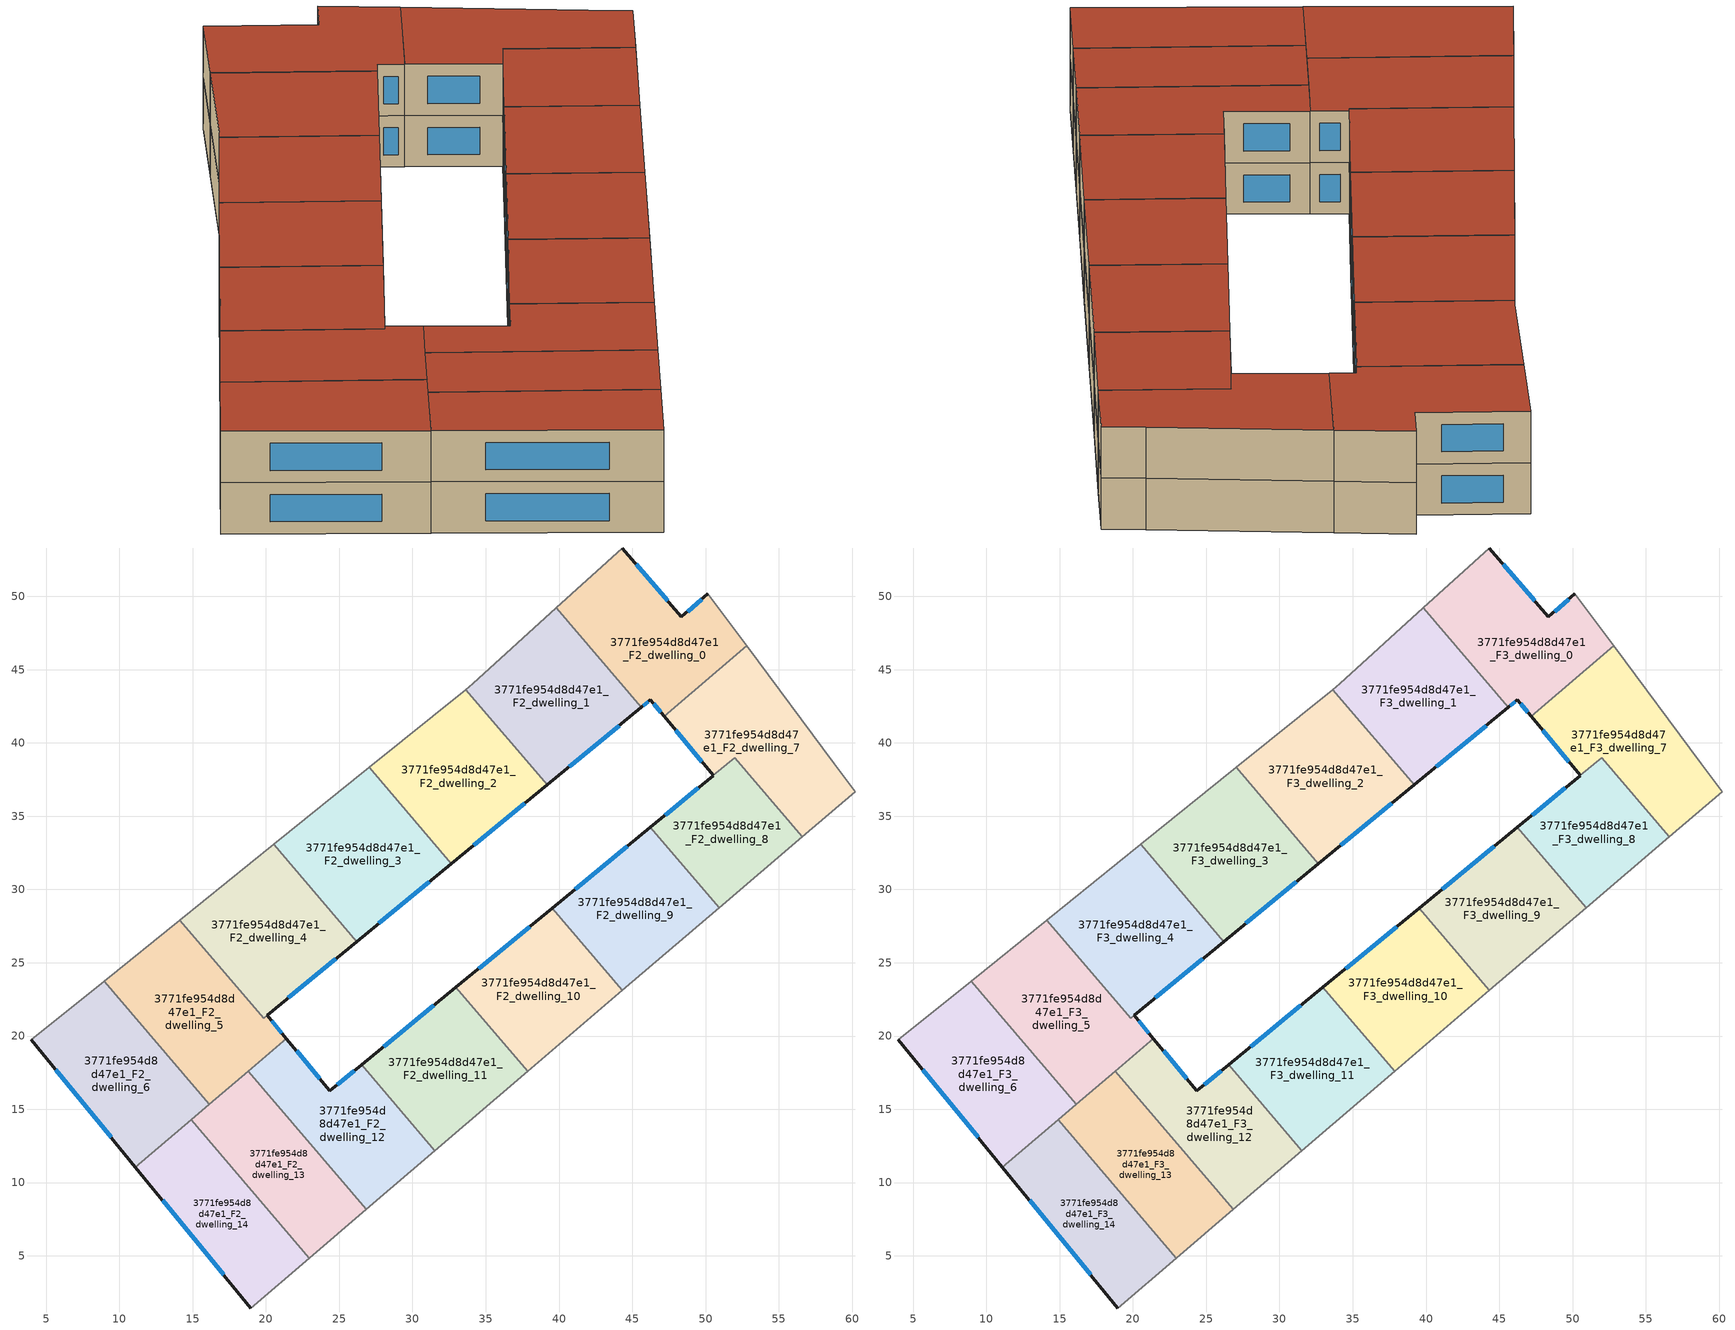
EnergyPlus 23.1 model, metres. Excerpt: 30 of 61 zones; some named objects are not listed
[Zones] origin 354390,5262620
3771fe954d8d47e1_F2_dwelling_0
 floor to 3771fe954d8d47e1_F1_dwelling_0 (EU_floor_Construction): 50.16,50.17 52.8,46.62 47.17,41.82 46.24,42.94 45.61,42.42 39.82,49.21 44.33,53.3 48.34,48.59 z6
 wall outside (EU_wall_Construction): 45.61,42.42 46.24,42.94 47.17,41.82 / 50.16,50.17 48.34,48.59 44.33,53.3 z6:9
 wall adiabatic (EU_wall_Construction): 52.8,46.62 50.16,50.17 / 44.33,53.3 39.82,49.21 z6:9
 wall to 3771fe954d8d47e1_F2_dwelling_7 (EU_wall_Construction): 47.17,41.82 52.8,46.62 z6:9
 wall to 3771fe954d8d47e1_F2_dwelling_1 (EU_wall_Construction): 39.82,49.21 45.61,42.42 z6:9
 window (EU_Window_Construction): 46.46,42.68 46.95,42.08 / 45.76,42.55 46.09,42.82 / 47.4,49.7 45.27,52.19 / 49.74,49.8 48.77,48.96 z6.7:8.3
3771fe954d8d47e1_F2_dwelling_1
 floor to 3771fe954d8d47e1_F1_dwelling_1 (EU_floor_Construction): 39.82,49.21 45.61,42.42 39.18,37.13 33.63,43.64 34.11,44.02 z6
 wall outside (EU_wall_Construction): 39.18,37.13 45.61,42.42 z6:9
 wall to 3771fe954d8d47e1_F2_dwelling_2 (EU_wall_Construction): 33.63,43.64 39.18,37.13 z6:9
 wall adiabatic (EU_wall_Construction): 39.82,49.21 34.11,44.02 33.63,43.64 z6:9
 window (EU_Window_Construction): 40.69,38.38 44.1,41.18 z6.7:8.3
3771fe954d8d47e1_F2_dwelling_10
 floor to 3771fe954d8d47e1_F1_dwelling_10 (EU_floor_Construction): 39.53,28.73 44.33,23.11 37.86,17.59 32.96,23.33 z6
 wall outside (EU_wall_Construction): 39.53,28.73 32.96,23.33 z6:9
 wall to 3771fe954d8d47e1_F2_dwelling_9 (EU_wall_Construction): 44.33,23.11 39.53,28.73 z6:9
 wall adiabatic (EU_wall_Construction): 37.86,17.59 44.33,23.11 z6:9
 wall to 3771fe954d8d47e1_F2_dwelling_11 (EU_wall_Construction): 32.96,23.33 37.86,17.59 z6:9
 window (EU_Window_Construction): 37.99,27.47 34.51,24.6 z6.7:8.3
3771fe954d8d47e1_F2_dwelling_11
 floor to 3771fe954d8d47e1_F1_dwelling_11 (EU_floor_Construction): 32.96,23.33 37.86,17.59 31.53,12.18 26.53,18.04 z6
 wall outside (EU_wall_Construction): 32.96,23.33 26.53,18.04 z6:9
 wall adiabatic (EU_wall_Construction): 31.53,12.18 37.86,17.59 z6:9
 wall to 3771fe954d8d47e1_F2_dwelling_12 (EU_wall_Construction): 26.53,18.04 31.53,12.18 z6:9
 window (EU_Window_Construction): 31.45,22.09 28.04,19.28 z6.7:8.3
3771fe954d8d47e1_F2_dwelling_12
 floor to 3771fe954d8d47e1_F1_dwelling_12 (EU_floor_Construction): 26.53,18.04 31.53,12.18 26.84,8.18 18.79,17.61 21.4,19.83 24.36,16.25 z6
 wall outside (EU_wall_Construction): 26.53,18.04 24.36,16.25 21.4,19.83 z6:9
 wall adiabatic (EU_wall_Construction): 26.84,8.18 31.53,12.18 z6:9
 wall to 3771fe954d8d47e1_F2_dwelling_13 (EU_wall_Construction): 18.79,17.61 26.84,8.18 z6:9
 wall to 3771fe954d8d47e1_F2_dwelling_5 (EU_wall_Construction): 21.4,19.83 21.19,19.65 18.79,17.61 z6:9
 window (EU_Window_Construction): 23.67,17.09 22.09,18.99 / 26.02,17.62 24.87,16.67 z6.7:8.3
3771fe954d8d47e1_F2_dwelling_13
 floor to 3771fe954d8d47e1_F1_dwelling_13 (EU_floor_Construction): 18.79,17.61 26.84,8.18 22.94,4.85 14.9,14.28 z6
 wall adiabatic (EU_wall_Construction): 22.94,4.85 26.84,8.18 z6:9
 wall to 3771fe954d8d47e1_F2_dwelling_14 (EU_wall_Construction): 14.9,14.28 22.94,4.85 z6:9
 wall to 3771fe954d8d47e1_F2_dwelling_6 (EU_wall_Construction): 16.15,15.35 14.9,14.28 z6:9
 wall to 3771fe954d8d47e1_F2_dwelling_5 (EU_wall_Construction): 18.79,17.61 16.15,15.35 z6:9
3771fe954d8d47e1_F2_dwelling_14
 floor to 3771fe954d8d47e1_F1_dwelling_14 (EU_floor_Construction): 14.9,14.28 22.94,4.85 18.95,1.44 11.1,11.04 z6
 wall outside (EU_wall_Construction): 11.1,11.04 18.95,1.44 z6:9
 wall adiabatic (EU_wall_Construction): 18.95,1.44 22.94,4.85 z6:9
 wall to 3771fe954d8d47e1_F2_dwelling_6 (EU_wall_Construction): 14.9,14.28 11.1,11.04 z6:9
 window (EU_Window_Construction): 12.94,8.79 17.11,3.7 z6.7:8.3
3771fe954d8d47e1_F2_dwelling_2
 floor to 3771fe954d8d47e1_F1_dwelling_2 (EU_floor_Construction): 33.63,43.64 39.18,37.13 32.66,31.77 27.05,38.33 z6
 wall outside (EU_wall_Construction): 32.66,31.77 39.18,37.13 z6:9
 wall to 3771fe954d8d47e1_F2_dwelling_3 (EU_wall_Construction): 27.05,38.33 32.66,31.77 z6:9
 wall adiabatic (EU_wall_Construction): 33.63,43.64 27.05,38.33 z6:9
 window (EU_Window_Construction): 34.19,33.03 37.65,35.87 z6.7:8.3
3771fe954d8d47e1_F2_dwelling_3
 floor to 3771fe954d8d47e1_F1_dwelling_3 (EU_floor_Construction): 27.05,38.33 32.66,31.77 26.19,26.45 20.54,33.07 z6
 wall outside (EU_wall_Construction): 26.19,26.45 32.66,31.77 z6:9
 wall to 3771fe954d8d47e1_F2_dwelling_4 (EU_wall_Construction): 20.54,33.07 26.19,26.45 z6:9
 wall adiabatic (EU_wall_Construction): 27.05,38.33 20.54,33.07 z6:9
 window (EU_Window_Construction): 27.71,27.7 31.14,30.52 z6.7:8.3
3771fe954d8d47e1_F2_dwelling_4
 floor to 3771fe954d8d47e1_F1_dwelling_4 (EU_floor_Construction): 20.54,33.07 26.19,26.45 19.84,21.23 14.14,27.91 z6
 wall outside (EU_wall_Construction): 20.09,21.42 26.19,26.45 z6:9
 wall adiabatic (EU_wall_Construction): 20.54,33.07 14.14,27.91 z6:9
 wall to 3771fe954d8d47e1_F2_dwelling_5 (EU_wall_Construction): 19.84,21.22 20.08,21.42 / 14.14,27.91 19.84,21.23 z6:9
 window (EU_Window_Construction): 21.52,22.6 24.76,25.27 z6.7:8.3
3771fe954d8d47e1_F2_dwelling_5
 floor to 3771fe954d8d47e1_F1_dwelling_5 (EU_floor_Construction): 20.08,21.42 21.4,19.83 21.19,19.65 16.15,15.35 8.98,23.75 14.14,27.91 19.84,21.22 z6
 wall outside (EU_wall_Construction): 21.4,19.83 20.08,21.42 z6:9
 wall to 3771fe954d8d47e1_F2_dwelling_6 (EU_wall_Construction): 8.98,23.75 16.15,15.35 z6:9
 wall adiabatic (EU_wall_Construction): 14.14,27.91 8.98,23.75 z6:9
 window (EU_Window_Construction): 21.09,20.2 20.39,21.05 z6.7:8.3
3771fe954d8d47e1_F2_dwelling_6
 floor to 3771fe954d8d47e1_F1_dwelling_6 (EU_floor_Construction): 8.98,23.75 16.15,15.35 11.1,11.04 4,19.73 z6
 wall outside (EU_wall_Construction): 4,19.73 11.1,11.04 z6:9
 wall adiabatic (EU_wall_Construction): 8.98,23.75 4,19.73 z6:9
 window (EU_Window_Construction): 5.66,17.69 9.43,13.08 z6.7:8.3
3771fe954d8d47e1_F2_dwelling_7
 floor to 3771fe954d8d47e1_F1_dwelling_7 (EU_floor_Construction): 52.8,46.62 58.77,38.57 60.2,36.67 56.61,33.6 52,39 50.52,37.78 47.17,41.82 z6
 wall outside (EU_wall_Construction): 47.17,41.82 50.52,37.78 z6:9
 wall adiabatic (EU_wall_Construction): 56.61,33.6 60.2,36.67 58.77,38.57 52.8,46.62 z6:9
 wall to 3771fe954d8d47e1_F2_dwelling_8 (EU_wall_Construction): 50.52,37.78 52,39 56.61,33.6 z6:9
 window (EU_Window_Construction): 47.96,40.87 49.73,38.73 z6.7:8.3
3771fe954d8d47e1_F2_dwelling_8
 floor to 3771fe954d8d47e1_F1_dwelling_8 (EU_floor_Construction): 52,39 56.61,33.6 50.93,28.75 46.23,34.25 z6
 wall outside (EU_wall_Construction): 50.51,37.77 46.23,34.25 z6:9
 wall adiabatic (EU_wall_Construction): 50.93,28.75 56.61,33.6 z6:9
 wall to 3771fe954d8d47e1_F2_dwelling_9 (EU_wall_Construction): 46.23,34.25 50.93,28.75 z6:9
 window (EU_Window_Construction): 49.51,36.94 47.24,35.08 z6.7:8.3
3771fe954d8d47e1_F2_dwelling_9
 floor to 3771fe954d8d47e1_F1_dwelling_9 (EU_floor_Construction): 46.23,34.25 50.93,28.75 44.33,23.11 39.53,28.73 z6
 wall outside (EU_wall_Construction): 46.23,34.25 39.53,28.73 z6:9
 wall adiabatic (EU_wall_Construction): 44.33,23.11 50.93,28.75 z6:9
 window (EU_Window_Construction): 44.66,32.95 41.1,30.03 z6.7:8.3
3771fe954d8d47e1_F3_dwelling_0
 floor to 3771fe954d8d47e1_F2_dwelling_0 (EU_floor_Construction): 50.16,50.17 52.8,46.62 47.17,41.82 46.24,42.94 45.61,42.42 39.82,49.21 44.33,53.3 48.34,48.59 z9
 wall outside (EU_wall_Construction): 45.61,42.42 46.24,42.94 47.17,41.82 / 50.16,50.17 48.34,48.59 44.33,53.3 z9:12
 wall adiabatic (EU_wall_Construction): 52.8,46.62 50.16,50.17 / 44.33,53.3 39.82,49.21 z9:12
 wall to 3771fe954d8d47e1_F3_dwelling_7 (EU_wall_Construction): 47.17,41.82 52.8,46.62 z9:12
 wall to 3771fe954d8d47e1_F3_dwelling_1 (EU_wall_Construction): 39.82,49.21 45.61,42.42 z9:12
 window (EU_Window_Construction): 46.46,42.68 46.95,42.08 / 45.76,42.55 46.09,42.82 / 47.4,49.7 45.27,52.19 / 49.74,49.8 48.77,48.96 z9.7:11.3
 roof outside (EU_roof_Construction): 52.8,46.62 50.16,50.17 48.34,48.59 44.33,53.3 39.82,49.21 45.61,42.42 46.24,42.94 47.17,41.82 z12
3771fe954d8d47e1_F3_dwelling_1
 floor to 3771fe954d8d47e1_F2_dwelling_1 (EU_floor_Construction): 39.82,49.21 45.61,42.42 39.18,37.13 33.63,43.64 34.11,44.02 z9
 wall outside (EU_wall_Construction): 39.18,37.13 45.61,42.42 z9:12
 wall to 3771fe954d8d47e1_F3_dwelling_2 (EU_wall_Construction): 33.63,43.64 39.18,37.13 z9:12
 wall adiabatic (EU_wall_Construction): 39.82,49.21 34.11,44.02 33.63,43.64 z9:12
 window (EU_Window_Construction): 40.69,38.38 44.1,41.18 z9.7:11.3
 roof outside (EU_roof_Construction): 45.61,42.42 39.82,49.21 34.11,44.02 33.63,43.64 39.18,37.13 z12
3771fe954d8d47e1_F3_dwelling_10
 floor to 3771fe954d8d47e1_F2_dwelling_10 (EU_floor_Construction): 39.53,28.73 44.33,23.11 37.86,17.59 32.96,23.33 z9
 wall outside (EU_wall_Construction): 39.53,28.73 32.96,23.33 z9:12
 wall to 3771fe954d8d47e1_F3_dwelling_9 (EU_wall_Construction): 44.33,23.11 39.53,28.73 z9:12
 wall adiabatic (EU_wall_Construction): 37.86,17.59 44.33,23.11 z9:12
 wall to 3771fe954d8d47e1_F3_dwelling_11 (EU_wall_Construction): 32.96,23.33 37.86,17.59 z9:12
 window (EU_Window_Construction): 37.99,27.47 34.51,24.6 z9.7:11.3
 roof outside (EU_roof_Construction): 44.33,23.11 39.53,28.73 32.96,23.33 37.86,17.59 z12
3771fe954d8d47e1_F3_dwelling_11
 floor to 3771fe954d8d47e1_F2_dwelling_11 (EU_floor_Construction): 32.96,23.33 37.86,17.59 31.53,12.18 26.53,18.04 z9
 wall outside (EU_wall_Construction): 32.96,23.33 26.53,18.04 z9:12
 wall adiabatic (EU_wall_Construction): 31.53,12.18 37.86,17.59 z9:12
 wall to 3771fe954d8d47e1_F3_dwelling_12 (EU_wall_Construction): 26.53,18.04 31.53,12.18 z9:12
 window (EU_Window_Construction): 31.45,22.09 28.04,19.28 z9.7:11.3
 roof outside (EU_roof_Construction): 37.86,17.59 32.96,23.33 26.53,18.04 31.53,12.18 z12
3771fe954d8d47e1_F3_dwelling_12
 floor to 3771fe954d8d47e1_F2_dwelling_12 (EU_floor_Construction): 26.53,18.04 31.53,12.18 26.84,8.18 18.79,17.61 21.4,19.83 24.36,16.25 z9
 wall outside (EU_wall_Construction): 26.53,18.04 24.36,16.25 21.4,19.83 z9:12
 wall adiabatic (EU_wall_Construction): 26.84,8.18 31.53,12.18 z9:12
 wall to 3771fe954d8d47e1_F3_dwelling_13 (EU_wall_Construction): 18.79,17.61 26.84,8.18 z9:12
 wall to 3771fe954d8d47e1_F3_dwelling_5 (EU_wall_Construction): 21.4,19.83 21.19,19.65 18.79,17.61 z9:12
 window (EU_Window_Construction): 23.67,17.09 22.09,18.99 / 26.02,17.62 24.87,16.67 z9.7:11.3
 roof outside (EU_roof_Construction): 31.53,12.18 26.53,18.04 24.36,16.25 21.4,19.83 18.79,17.61 26.84,8.18 z12
3771fe954d8d47e1_F3_dwelling_13
 floor to 3771fe954d8d47e1_F2_dwelling_13 (EU_floor_Construction): 18.79,17.61 26.84,8.18 22.94,4.85 14.9,14.28 z9
 wall adiabatic (EU_wall_Construction): 22.94,4.85 26.84,8.18 z9:12
 wall to 3771fe954d8d47e1_F3_dwelling_14 (EU_wall_Construction): 14.9,14.28 22.94,4.85 z9:12
 wall to 3771fe954d8d47e1_F3_dwelling_6 (EU_wall_Construction): 16.15,15.35 14.9,14.28 z9:12
 wall to 3771fe954d8d47e1_F3_dwelling_5 (EU_wall_Construction): 18.79,17.61 16.15,15.35 z9:12
 roof outside (EU_roof_Construction): 26.84,8.18 18.79,17.61 14.9,14.28 22.94,4.85 z12
3771fe954d8d47e1_F3_dwelling_14
 floor to 3771fe954d8d47e1_F2_dwelling_14 (EU_floor_Construction): 14.9,14.28 22.94,4.85 18.95,1.44 11.1,11.04 z9
 wall outside (EU_wall_Construction): 11.1,11.04 18.95,1.44 z9:12
 wall adiabatic (EU_wall_Construction): 18.95,1.44 22.94,4.85 z9:12
 wall to 3771fe954d8d47e1_F3_dwelling_6 (EU_wall_Construction): 14.9,14.28 11.1,11.04 z9:12
 window (EU_Window_Construction): 12.94,8.79 17.11,3.7 z9.7:11.3
 roof outside (EU_roof_Construction): 22.94,4.85 14.9,14.28 11.1,11.04 18.95,1.44 z12
3771fe954d8d47e1_F3_dwelling_2
 floor to 3771fe954d8d47e1_F2_dwelling_2 (EU_floor_Construction): 33.63,43.64 39.18,37.13 32.66,31.77 27.05,38.33 z9
 wall outside (EU_wall_Construction): 32.66,31.77 39.18,37.13 z9:12
 wall to 3771fe954d8d47e1_F3_dwelling_3 (EU_wall_Construction): 27.05,38.33 32.66,31.77 z9:12
 wall adiabatic (EU_wall_Construction): 33.63,43.64 27.05,38.33 z9:12
 window (EU_Window_Construction): 34.19,33.03 37.65,35.87 z9.7:11.3
 roof outside (EU_roof_Construction): 39.18,37.13 33.63,43.64 27.05,38.33 32.66,31.77 z12
3771fe954d8d47e1_F3_dwelling_3
 floor to 3771fe954d8d47e1_F2_dwelling_3 (EU_floor_Construction): 27.05,38.33 32.66,31.77 26.19,26.45 20.54,33.07 z9
 wall outside (EU_wall_Construction): 26.19,26.45 32.66,31.77 z9:12
 wall to 3771fe954d8d47e1_F3_dwelling_4 (EU_wall_Construction): 20.54,33.07 26.19,26.45 z9:12
 wall adiabatic (EU_wall_Construction): 27.05,38.33 20.54,33.07 z9:12
 window (EU_Window_Construction): 27.71,27.7 31.14,30.52 z9.7:11.3
 roof outside (EU_roof_Construction): 32.66,31.77 27.05,38.33 20.54,33.07 26.19,26.45 z12
3771fe954d8d47e1_F3_dwelling_4
 floor to 3771fe954d8d47e1_F2_dwelling_4 (EU_floor_Construction): 20.54,33.07 26.19,26.45 19.84,21.23 14.14,27.91 z9
 wall outside (EU_wall_Construction): 20.09,21.42 26.19,26.45 z9:12
 wall adiabatic (EU_wall_Construction): 20.54,33.07 14.14,27.91 z9:12
 wall to 3771fe954d8d47e1_F3_dwelling_5 (EU_wall_Construction): 19.84,21.22 20.08,21.42 / 14.14,27.91 19.84,21.23 z9:12
 window (EU_Window_Construction): 21.52,22.6 24.76,25.27 z9.7:11.3
 roof outside (EU_roof_Construction): 26.19,26.45 20.54,33.07 14.14,27.91 19.84,21.23 z12
3771fe954d8d47e1_F3_dwelling_5
 floor to 3771fe954d8d47e1_F2_dwelling_5 (EU_floor_Construction): 20.08,21.42 21.4,19.83 21.19,19.65 16.15,15.35 8.98,23.75 14.14,27.91 19.84,21.22 z9
 wall outside (EU_wall_Construction): 21.4,19.83 20.08,21.42 z9:12
 wall to 3771fe954d8d47e1_F3_dwelling_6 (EU_wall_Construction): 8.98,23.75 16.15,15.35 z9:12
 wall adiabatic (EU_wall_Construction): 14.14,27.91 8.98,23.75 z9:12
 window (EU_Window_Construction): 21.09,20.2 20.39,21.05 z9.7:11.3
 roof outside (EU_roof_Construction): 21.19,19.65 21.4,19.83 20.08,21.42 19.84,21.22 14.14,27.91 8.98,23.75 16.15,15.35 z12
3771fe954d8d47e1_F3_dwelling_6
 floor to 3771fe954d8d47e1_F2_dwelling_6 (EU_floor_Construction): 8.98,23.75 16.15,15.35 11.1,11.04 4,19.73 z9
 wall outside (EU_wall_Construction): 4,19.73 11.1,11.04 z9:12
 wall adiabatic (EU_wall_Construction): 8.98,23.75 4,19.73 z9:12
 window (EU_Window_Construction): 5.66,17.69 9.43,13.08 z9.7:11.3
 roof outside (EU_roof_Construction): 16.15,15.35 8.98,23.75 4,19.73 11.1,11.04 z12
3771fe954d8d47e1_F3_dwelling_7
 floor to 3771fe954d8d47e1_F2_dwelling_7 (EU_floor_Construction): 52.8,46.62 58.77,38.57 60.2,36.67 56.61,33.6 52,39 50.52,37.78 47.17,41.82 z9
 wall outside (EU_wall_Construction): 47.17,41.82 50.52,37.78 z9:12
 wall adiabatic (EU_wall_Construction): 56.61,33.6 60.2,36.67 58.77,38.57 52.8,46.62 z9:12
 wall to 3771fe954d8d47e1_F3_dwelling_8 (EU_wall_Construction): 50.52,37.78 52,39 56.61,33.6 z9:12
 window (EU_Window_Construction): 47.96,40.87 49.73,38.73 z9.7:11.3
 roof outside (EU_roof_Construction): 60.2,36.67 58.77,38.57 52.8,46.62 47.17,41.82 50.52,37.78 52,39 56.61,33.6 z12
3771fe954d8d47e1_F3_dwelling_8
 floor to 3771fe954d8d47e1_F2_dwelling_8 (EU_floor_Construction): 52,39 56.61,33.6 50.93,28.75 46.23,34.25 z9
 wall outside (EU_wall_Construction): 50.51,37.77 46.23,34.25 z9:12
 wall adiabatic (EU_wall_Construction): 50.93,28.75 56.61,33.6 z9:12
 wall to 3771fe954d8d47e1_F3_dwelling_9 (EU_wall_Construction): 46.23,34.25 50.93,28.75 z9:12
 window (EU_Window_Construction): 49.51,36.94 47.24,35.08 z9.7:11.3
 roof outside (EU_roof_Construction): 56.61,33.6 52,39 46.23,34.25 50.93,28.75 z12
3771fe954d8d47e1_F3_dwelling_9
 floor to 3771fe954d8d47e1_F2_dwelling_9 (EU_floor_Construction): 46.23,34.25 50.93,28.75 44.33,23.11 39.53,28.73 z9
 wall outside (EU_wall_Construction): 46.23,34.25 39.53,28.73 z9:12
 wall adiabatic (EU_wall_Construction): 44.33,23.11 50.93,28.75 z9:12
 window (EU_Window_Construction): 44.66,32.95 41.1,30.03 z9.7:11.3
 roof outside (EU_roof_Construction): 50.93,28.75 46.23,34.25 39.53,28.73 44.33,23.11 z12
[Building]
EU S2 Campaign: North Axis=0; Terrain=City; Solar Distribution=FullExterior
[Site:Location]
Budapest.Ferenc.Liszt.Intl.AP: Latitude=47.437; Longitude=19.256; Time Zone=1; Elevation=185
[SizingPeriod:WeatherFileDays]
AnnualSizingPeriod: Begin Month=1; Begin Day of Month=1; End Month=12; End Day of Month=31; Day of Week for Start Day=Monday; Use Weather File Daylight Saving Period=No; Use Weather File Rain and Snow Indicators=No
[MATERIAL]
EU_InternalMass_Material: Roughness=MediumRough; Thickness=0.1; Conductivity=1; Density=1800; Specific Heat=900; Thermal Absorptance=0.9; Solar Absorptance=0.7; Visible Absorptance=0.7
[MATERIAL:NOMASS] Roughness=MediumRough; Thermal Absorptance=0.9; Solar Absorptance=0.7; Visible Absorptance=0.7
Name | Thermal Resistance
EU_wall_NoMass | 0.832559
EU_roof_NoMass | 1.39638
EU_floor_NoMass | 0.872794
[WINDOWMATERIAL:SIMPLEGLAZINGSYSTEM]
EU_Window_SimpleGlazing: UFactor=2.79869; Solar Heat Gain Coefficient=0.75; Visible Transmittance=0.75
[CONSTRUCTION]
EU_wall_Construction: EU_wall_NoMass
EU_roof_Construction: EU_roof_NoMass
EU_floor_Construction: EU_floor_NoMass
EU_Window_Construction: EU_Window_SimpleGlazing
EU_InternalMass_Construction: EU_InternalMass_Material
[ZONE] Type=1; Multiplier=1; Ceiling Height=autocalculate; Floor Area=autocalculate; Part of Total Floor Area=Yes
Name | Volume
3771fe954d8d47e1_F2_dwelling_0; 3771fe954d8d47e1_F3_dwelling_0 | 217.647
3771fe954d8d47e1_F2_dwelling_1; 3771fe954d8d47e1_F3_dwelling_1 | 217.671
3771fe954d8d47e1_F2_dwelling_10; 3771fe954d8d47e1_F3_dwelling_10 | 190.451
3771fe954d8d47e1_F2_dwelling_11; 3771fe954d8d47e1_F3_dwelling_11 | 190.443
3771fe954d8d47e1_F2_dwelling_12; 3771fe954d8d47e1_F3_dwelling_12 | 190.453
3771fe954d8d47e1_F2_dwelling_13; 3771fe954d8d47e1_F3_dwelling_13 | 190.463
3771fe954d8d47e1_F2_dwelling_14; 3771fe954d8d47e1_F3_dwelling_14 | 190.437
3771fe954d8d47e1_F2_dwelling_2; 3771fe954d8d47e1_F3_dwelling_2 | 217.638
3771fe954d8d47e1_F2_dwelling_3; 3771fe954d8d47e1_F3_dwelling_3 | 217.652
3771fe954d8d47e1_F2_dwelling_4; 3771fe954d8d47e1_F3_dwelling_4 | 215.738
3771fe954d8d47e1_F2_dwelling_5; 3771fe954d8d47e1_F3_dwelling_5 | 219.506
3771fe954d8d47e1_F2_dwelling_6; 3771fe954d8d47e1_F3_dwelling_6 | 217.66
3771fe954d8d47e1_F2_dwelling_7; 3771fe954d8d47e1_F3_dwelling_7 | 220.265
3771fe954d8d47e1_F2_dwelling_8; 3771fe954d8d47e1_F3_dwelling_8 | 160.553
3771fe954d8d47e1_F2_dwelling_9; 3771fe954d8d47e1_F3_dwelling_9 | 190.454
[INTERNALMASS] Construction=EU_InternalMass_Construction
Name | Zone or ZoneList | Surface Area
3771fe954d8d47e1_F2_dwelling_0_EU_InternalMass | 3771fe954d8d47e1_F2_dwelling_0 | 72.5489
3771fe954d8d47e1_F2_dwelling_1_EU_InternalMass | 3771fe954d8d47e1_F2_dwelling_1 | 72.557
3771fe954d8d47e1_F2_dwelling_2_EU_InternalMass | 3771fe954d8d47e1_F2_dwelling_2 | 72.5461
3771fe954d8d47e1_F2_dwelling_3_EU_InternalMass | 3771fe954d8d47e1_F2_dwelling_3 | 72.5508
3771fe954d8d47e1_F2_dwelling_4_EU_InternalMass | 3771fe954d8d47e1_F2_dwelling_4 | 71.9358
3771fe954d8d47e1_F2_dwelling_5_EU_InternalMass | 3771fe954d8d47e1_F2_dwelling_5 | 73.1687
3771fe954d8d47e1_F2_dwelling_6_EU_InternalMass | 3771fe954d8d47e1_F2_dwelling_6 | 72.5531
3771fe954d8d47e1_F2_dwelling_7_EU_InternalMass | 3771fe954d8d47e1_F2_dwelling_7 | 73.4228
3771fe954d8d47e1_F2_dwelling_8_EU_InternalMass | 3771fe954d8d47e1_F2_dwelling_8 | 53.5354
3771fe954d8d47e1_F2_dwelling_9_EU_InternalMass | 3771fe954d8d47e1_F2_dwelling_9 | 63.4847
3771fe954d8d47e1_F2_dwelling_10_EU_InternalMass | 3771fe954d8d47e1_F2_dwelling_10 | 63.4833
3771fe954d8d47e1_F2_dwelling_11_EU_InternalMass | 3771fe954d8d47e1_F2_dwelling_11 | 63.481
3771fe954d8d47e1_F2_dwelling_12_EU_InternalMass | 3771fe954d8d47e1_F2_dwelling_12 | 63.4844
3771fe954d8d47e1_F2_dwelling_13_EU_InternalMass | 3771fe954d8d47e1_F2_dwelling_13 | 63.4879
3771fe954d8d47e1_F2_dwelling_14_EU_InternalMass | 3771fe954d8d47e1_F2_dwelling_14 | 63.479
3771fe954d8d47e1_F3_dwelling_0_EU_InternalMass | 3771fe954d8d47e1_F3_dwelling_0 | 72.5489
3771fe954d8d47e1_F3_dwelling_1_EU_InternalMass | 3771fe954d8d47e1_F3_dwelling_1 | 72.557
3771fe954d8d47e1_F3_dwelling_2_EU_InternalMass | 3771fe954d8d47e1_F3_dwelling_2 | 72.5461
3771fe954d8d47e1_F3_dwelling_3_EU_InternalMass | 3771fe954d8d47e1_F3_dwelling_3 | 72.5508
3771fe954d8d47e1_F3_dwelling_4_EU_InternalMass | 3771fe954d8d47e1_F3_dwelling_4 | 71.9358
3771fe954d8d47e1_F3_dwelling_5_EU_InternalMass | 3771fe954d8d47e1_F3_dwelling_5 | 73.1687
3771fe954d8d47e1_F3_dwelling_6_EU_InternalMass | 3771fe954d8d47e1_F3_dwelling_6 | 72.5531
3771fe954d8d47e1_F3_dwelling_7_EU_InternalMass | 3771fe954d8d47e1_F3_dwelling_7 | 73.4228
3771fe954d8d47e1_F3_dwelling_8_EU_InternalMass | 3771fe954d8d47e1_F3_dwelling_8 | 53.5354
3771fe954d8d47e1_F3_dwelling_9_EU_InternalMass | 3771fe954d8d47e1_F3_dwelling_9 | 63.4847
3771fe954d8d47e1_F3_dwelling_10_EU_InternalMass | 3771fe954d8d47e1_F3_dwelling_10 | 63.4833
3771fe954d8d47e1_F3_dwelling_11_EU_InternalMass | 3771fe954d8d47e1_F3_dwelling_11 | 63.481
3771fe954d8d47e1_F3_dwelling_12_EU_InternalMass | 3771fe954d8d47e1_F3_dwelling_12 | 63.4844
3771fe954d8d47e1_F3_dwelling_13_EU_InternalMass | 3771fe954d8d47e1_F3_dwelling_13 | 63.4879
3771fe954d8d47e1_F3_dwelling_14_EU_InternalMass | 3771fe954d8d47e1_F3_dwelling_14 | 63.479
[OTHEREQUIPMENT] Fuel Type=Electricity; Design Level Calculation Method=Watts/Area; Power per Zone Floor Area=1; Fraction Latent=0; Fraction Radiant=0; Fraction Lost=0; Carbon Dioxide Generation Rate=0; EndUse Subcategory=EU_Step8_InternalGains
Name | Zone or ZoneList or Space or SpaceList | Schedule
EU_Step8_InternalGain_3771fe954d8d47e1_F2_dwelling_0_f000 | 3771fe954d8d47e1_F2_dwelling_0 | EU_Step8_GainSchedule_3771fe954d8d47e1_F2_dwelling_0_f000
EU_Step8_InternalGain_3771fe954d8d47e1_F2_dwelling_1_f000 | 3771fe954d8d47e1_F2_dwelling_1 | EU_Step8_GainSchedule_3771fe954d8d47e1_F2_dwelling_1_f000
EU_Step8_InternalGain_3771fe954d8d47e1_F2_dwelling_2_f000 | 3771fe954d8d47e1_F2_dwelling_2 | EU_Step8_GainSchedule_3771fe954d8d47e1_F2_dwelling_2_f000
EU_Step8_InternalGain_3771fe954d8d47e1_F2_dwelling_3_f000 | 3771fe954d8d47e1_F2_dwelling_3 | EU_Step8_GainSchedule_3771fe954d8d47e1_F2_dwelling_3_f000
EU_Step8_InternalGain_3771fe954d8d47e1_F2_dwelling_4_f000 | 3771fe954d8d47e1_F2_dwelling_4 | EU_Step8_GainSchedule_3771fe954d8d47e1_F2_dwelling_4_f000
EU_Step8_InternalGain_3771fe954d8d47e1_F2_dwelling_5_f000 | 3771fe954d8d47e1_F2_dwelling_5 | EU_Step8_GainSchedule_3771fe954d8d47e1_F2_dwelling_5_f000
EU_Step8_InternalGain_3771fe954d8d47e1_F2_dwelling_6_f000 | 3771fe954d8d47e1_F2_dwelling_6 | EU_Step8_GainSchedule_3771fe954d8d47e1_F2_dwelling_6_f000
EU_Step8_InternalGain_3771fe954d8d47e1_F2_dwelling_7_f000 | 3771fe954d8d47e1_F2_dwelling_7 | EU_Step8_GainSchedule_3771fe954d8d47e1_F2_dwelling_7_f000
EU_Step8_InternalGain_3771fe954d8d47e1_F2_dwelling_8_f000 | 3771fe954d8d47e1_F2_dwelling_8 | EU_Step8_GainSchedule_3771fe954d8d47e1_F2_dwelling_8_f000
EU_Step8_InternalGain_3771fe954d8d47e1_F2_dwelling_9_f000 | 3771fe954d8d47e1_F2_dwelling_9 | EU_Step8_GainSchedule_3771fe954d8d47e1_F2_dwelling_9_f000
EU_Step8_InternalGain_3771fe954d8d47e1_F2_dwelling_10_f000 | 3771fe954d8d47e1_F2_dwelling_10 | EU_Step8_GainSchedule_3771fe954d8d47e1_F2_dwelling_10_f000
EU_Step8_InternalGain_3771fe954d8d47e1_F2_dwelling_11_f000 | 3771fe954d8d47e1_F2_dwelling_11 | EU_Step8_GainSchedule_3771fe954d8d47e1_F2_dwelling_11_f000
EU_Step8_InternalGain_3771fe954d8d47e1_F2_dwelling_12_f000 | 3771fe954d8d47e1_F2_dwelling_12 | EU_Step8_GainSchedule_3771fe954d8d47e1_F2_dwelling_12_f000
EU_Step8_InternalGain_3771fe954d8d47e1_F2_dwelling_13_f000 | 3771fe954d8d47e1_F2_dwelling_13 | EU_Step8_GainSchedule_3771fe954d8d47e1_F2_dwelling_13_f000
EU_Step8_InternalGain_3771fe954d8d47e1_F2_dwelling_14_f000 | 3771fe954d8d47e1_F2_dwelling_14 | EU_Step8_GainSchedule_3771fe954d8d47e1_F2_dwelling_14_f000
EU_Step8_InternalGain_3771fe954d8d47e1_F3_dwelling_0_f000 | 3771fe954d8d47e1_F3_dwelling_0 | EU_Step8_GainSchedule_3771fe954d8d47e1_F3_dwelling_0_f000
EU_Step8_InternalGain_3771fe954d8d47e1_F3_dwelling_1_f000 | 3771fe954d8d47e1_F3_dwelling_1 | EU_Step8_GainSchedule_3771fe954d8d47e1_F3_dwelling_1_f000
EU_Step8_InternalGain_3771fe954d8d47e1_F3_dwelling_2_f000 | 3771fe954d8d47e1_F3_dwelling_2 | EU_Step8_GainSchedule_3771fe954d8d47e1_F3_dwelling_2_f000
EU_Step8_InternalGain_3771fe954d8d47e1_F3_dwelling_3_f000 | 3771fe954d8d47e1_F3_dwelling_3 | EU_Step8_GainSchedule_3771fe954d8d47e1_F3_dwelling_3_f000
EU_Step8_InternalGain_3771fe954d8d47e1_F3_dwelling_4_f000 | 3771fe954d8d47e1_F3_dwelling_4 | EU_Step8_GainSchedule_3771fe954d8d47e1_F3_dwelling_4_f000
EU_Step8_InternalGain_3771fe954d8d47e1_F3_dwelling_5_f000 | 3771fe954d8d47e1_F3_dwelling_5 | EU_Step8_GainSchedule_3771fe954d8d47e1_F3_dwelling_5_f000
EU_Step8_InternalGain_3771fe954d8d47e1_F3_dwelling_6_f000 | 3771fe954d8d47e1_F3_dwelling_6 | EU_Step8_GainSchedule_3771fe954d8d47e1_F3_dwelling_6_f000
EU_Step8_InternalGain_3771fe954d8d47e1_F3_dwelling_7_f000 | 3771fe954d8d47e1_F3_dwelling_7 | EU_Step8_GainSchedule_3771fe954d8d47e1_F3_dwelling_7_f000
EU_Step8_InternalGain_3771fe954d8d47e1_F3_dwelling_8_f000 | 3771fe954d8d47e1_F3_dwelling_8 | EU_Step8_GainSchedule_3771fe954d8d47e1_F3_dwelling_8_f000
EU_Step8_InternalGain_3771fe954d8d47e1_F3_dwelling_9_f000 | 3771fe954d8d47e1_F3_dwelling_9 | EU_Step8_GainSchedule_3771fe954d8d47e1_F3_dwelling_9_f000
EU_Step8_InternalGain_3771fe954d8d47e1_F3_dwelling_10_f000 | 3771fe954d8d47e1_F3_dwelling_10 | EU_Step8_GainSchedule_3771fe954d8d47e1_F3_dwelling_10_f000
EU_Step8_InternalGain_3771fe954d8d47e1_F3_dwelling_11_f000 | 3771fe954d8d47e1_F3_dwelling_11 | EU_Step8_GainSchedule_3771fe954d8d47e1_F3_dwelling_11_f000
EU_Step8_InternalGain_3771fe954d8d47e1_F3_dwelling_12_f000 | 3771fe954d8d47e1_F3_dwelling_12 | EU_Step8_GainSchedule_3771fe954d8d47e1_F3_dwelling_12_f000
EU_Step8_InternalGain_3771fe954d8d47e1_F3_dwelling_13_f000 | 3771fe954d8d47e1_F3_dwelling_13 | EU_Step8_GainSchedule_3771fe954d8d47e1_F3_dwelling_13_f000
EU_Step8_InternalGain_3771fe954d8d47e1_F3_dwelling_14_f000 | 3771fe954d8d47e1_F3_dwelling_14 | EU_Step8_GainSchedule_3771fe954d8d47e1_F3_dwelling_14_f000
[ZONEVENTILATION:DESIGNFLOWRATE] Schedule=EU_AlwaysOn; Design Flow Rate Calculation Method=AirChanges/Hour; Air Changes per Hour=0.475469; Ventilation Type=Natural; Fan Pressure Rise=0; Fan Total Efficiency=1; Constant Term Coefficient=1; Temperature Term Coefficient=0; Velocity Term Coefficient=0; Velocity Squared Term Coefficient=0; Minimum Indoor Temperature=-100; Maximum Indoor Temperature=100; Delta Temperature=-100; Minimum Outdoor Temperature=-100; Maximum Outdoor Temperature=100; Maximum Wind Speed=40
Name | Zone or ZoneList or Space or SpaceList
EU_ConstantAir_3771fe954d8d47e1_F2_dwelling_0 | 3771fe954d8d47e1_F2_dwelling_0
EU_ConstantAir_3771fe954d8d47e1_F2_dwelling_1 | 3771fe954d8d47e1_F2_dwelling_1
EU_ConstantAir_3771fe954d8d47e1_F2_dwelling_2 | 3771fe954d8d47e1_F2_dwelling_2
EU_ConstantAir_3771fe954d8d47e1_F2_dwelling_3 | 3771fe954d8d47e1_F2_dwelling_3
EU_ConstantAir_3771fe954d8d47e1_F2_dwelling_4 | 3771fe954d8d47e1_F2_dwelling_4
EU_ConstantAir_3771fe954d8d47e1_F2_dwelling_5 | 3771fe954d8d47e1_F2_dwelling_5
EU_ConstantAir_3771fe954d8d47e1_F2_dwelling_6 | 3771fe954d8d47e1_F2_dwelling_6
EU_ConstantAir_3771fe954d8d47e1_F2_dwelling_7 | 3771fe954d8d47e1_F2_dwelling_7
EU_ConstantAir_3771fe954d8d47e1_F2_dwelling_8 | 3771fe954d8d47e1_F2_dwelling_8
EU_ConstantAir_3771fe954d8d47e1_F2_dwelling_9 | 3771fe954d8d47e1_F2_dwelling_9
EU_ConstantAir_3771fe954d8d47e1_F2_dwelling_10 | 3771fe954d8d47e1_F2_dwelling_10
EU_ConstantAir_3771fe954d8d47e1_F2_dwelling_11 | 3771fe954d8d47e1_F2_dwelling_11
EU_ConstantAir_3771fe954d8d47e1_F2_dwelling_12 | 3771fe954d8d47e1_F2_dwelling_12
EU_ConstantAir_3771fe954d8d47e1_F2_dwelling_13 | 3771fe954d8d47e1_F2_dwelling_13
EU_ConstantAir_3771fe954d8d47e1_F2_dwelling_14 | 3771fe954d8d47e1_F2_dwelling_14
EU_ConstantAir_3771fe954d8d47e1_F3_dwelling_0 | 3771fe954d8d47e1_F3_dwelling_0
EU_ConstantAir_3771fe954d8d47e1_F3_dwelling_1 | 3771fe954d8d47e1_F3_dwelling_1
EU_ConstantAir_3771fe954d8d47e1_F3_dwelling_2 | 3771fe954d8d47e1_F3_dwelling_2
EU_ConstantAir_3771fe954d8d47e1_F3_dwelling_3 | 3771fe954d8d47e1_F3_dwelling_3
EU_ConstantAir_3771fe954d8d47e1_F3_dwelling_4 | 3771fe954d8d47e1_F3_dwelling_4
EU_ConstantAir_3771fe954d8d47e1_F3_dwelling_5 | 3771fe954d8d47e1_F3_dwelling_5
EU_ConstantAir_3771fe954d8d47e1_F3_dwelling_6 | 3771fe954d8d47e1_F3_dwelling_6
EU_ConstantAir_3771fe954d8d47e1_F3_dwelling_7 | 3771fe954d8d47e1_F3_dwelling_7
EU_ConstantAir_3771fe954d8d47e1_F3_dwelling_8 | 3771fe954d8d47e1_F3_dwelling_8
EU_ConstantAir_3771fe954d8d47e1_F3_dwelling_9 | 3771fe954d8d47e1_F3_dwelling_9
EU_ConstantAir_3771fe954d8d47e1_F3_dwelling_10 | 3771fe954d8d47e1_F3_dwelling_10
EU_ConstantAir_3771fe954d8d47e1_F3_dwelling_11 | 3771fe954d8d47e1_F3_dwelling_11
EU_ConstantAir_3771fe954d8d47e1_F3_dwelling_12 | 3771fe954d8d47e1_F3_dwelling_12
EU_ConstantAir_3771fe954d8d47e1_F3_dwelling_13 | 3771fe954d8d47e1_F3_dwelling_13
EU_ConstantAir_3771fe954d8d47e1_F3_dwelling_14 | 3771fe954d8d47e1_F3_dwelling_14
[HVACTEMPLATE:THERMOSTAT] Constant Heating Setpoint=20; Constant Cooling Setpoint=50
EU_HeatOnly_3771fe954d8d47e1_F2_dwelling_8; EU_HeatOnly_3771fe954d8d47e1_F2_dwelling_9; EU_HeatOnly_3771fe954d8d47e1_F2_dwelling_10; EU_HeatOnly_3771fe954d8d47e1_F2_dwelling_11; EU_HeatOnly_3771fe954d8d47e1_F2_dwelling_12; EU_HeatOnly_3771fe954d8d47e1_F2_dwelling_13; EU_HeatOnly_3771fe954d8d47e1_F2_dwelling_14; EU_HeatOnly_3771fe954d8d47e1_F3_dwelling_0; EU_HeatOnly_3771fe954d8d47e1_F3_dwelling_1; EU_HeatOnly_3771fe954d8d47e1_F3_dwelling_2; EU_HeatOnly_3771fe954d8d47e1_F3_dwelling_3; EU_HeatOnly_3771fe954d8d47e1_F3_dwelling_4; EU_HeatOnly_3771fe954d8d47e1_F3_dwelling_5; EU_HeatOnly_3771fe954d8d47e1_F3_dwelling_6; EU_HeatOnly_3771fe954d8d47e1_F3_dwelling_7; EU_HeatOnly_3771fe954d8d47e1_F3_dwelling_8; EU_HeatOnly_3771fe954d8d47e1_F3_dwelling_9; EU_HeatOnly_3771fe954d8d47e1_F3_dwelling_10; EU_HeatOnly_3771fe954d8d47e1_F3_dwelling_11; EU_HeatOnly_3771fe954d8d47e1_F3_dwelling_12; EU_HeatOnly_3771fe954d8d47e1_F3_dwelling_13; EU_HeatOnly_3771fe954d8d47e1_F3_dwelling_14
[HVACTEMPLATE:ZONE:IDEALLOADSAIRSYSTEM] System Availability Schedule=EU_AlwaysOn; Maximum Heating Supply Air Temperature=50; Minimum Cooling Supply Air Temperature=13; Maximum Heating Supply Air Humidity Ratio=0.0156; Minimum Cooling Supply Air Humidity Ratio=0.0077; Heating Limit=NoLimit; Cooling Limit=NoLimit; Heating Availability Schedule=EU_AlwaysOn; Cooling Availability Schedule=EU_CoolingOff; Dehumidification Control Type=ConstantSensibleHeatRatio; Cooling Sensible Heat Ratio=0.7; Dehumidification Setpoint=60; Humidification Control Type=None; Humidification Setpoint=30; Outdoor Air Method=None; Outdoor Air Flow Rate per Person=0.00944; Outdoor Air Flow Rate per Zone Floor Area=0; Outdoor Air Flow Rate per Zone=0; Demand Controlled Ventilation Type=None; Outdoor Air Economizer Type=NoEconomizer; Heat Recovery Type=None; Sensible Heat Recovery Effectiveness=0.7; Latent Heat Recovery Effectiveness=0.65
Name | Template Thermostat
3771fe954d8d47e1_F2_dwelling_0 | EU_HeatOnly_3771fe954d8d47e1_F2_dwelling_0
3771fe954d8d47e1_F2_dwelling_1 | EU_HeatOnly_3771fe954d8d47e1_F2_dwelling_1
3771fe954d8d47e1_F2_dwelling_2 | EU_HeatOnly_3771fe954d8d47e1_F2_dwelling_2
3771fe954d8d47e1_F2_dwelling_3 | EU_HeatOnly_3771fe954d8d47e1_F2_dwelling_3
3771fe954d8d47e1_F2_dwelling_4 | EU_HeatOnly_3771fe954d8d47e1_F2_dwelling_4
3771fe954d8d47e1_F2_dwelling_5 | EU_HeatOnly_3771fe954d8d47e1_F2_dwelling_5
3771fe954d8d47e1_F2_dwelling_6 | EU_HeatOnly_3771fe954d8d47e1_F2_dwelling_6
3771fe954d8d47e1_F2_dwelling_7 | EU_HeatOnly_3771fe954d8d47e1_F2_dwelling_7
3771fe954d8d47e1_F2_dwelling_8 | EU_HeatOnly_3771fe954d8d47e1_F2_dwelling_8
3771fe954d8d47e1_F2_dwelling_9 | EU_HeatOnly_3771fe954d8d47e1_F2_dwelling_9
3771fe954d8d47e1_F2_dwelling_10 | EU_HeatOnly_3771fe954d8d47e1_F2_dwelling_10
3771fe954d8d47e1_F2_dwelling_11 | EU_HeatOnly_3771fe954d8d47e1_F2_dwelling_11
3771fe954d8d47e1_F2_dwelling_12 | EU_HeatOnly_3771fe954d8d47e1_F2_dwelling_12
3771fe954d8d47e1_F2_dwelling_13 | EU_HeatOnly_3771fe954d8d47e1_F2_dwelling_13
3771fe954d8d47e1_F2_dwelling_14 | EU_HeatOnly_3771fe954d8d47e1_F2_dwelling_14
3771fe954d8d47e1_F3_dwelling_0 | EU_HeatOnly_3771fe954d8d47e1_F3_dwelling_0
3771fe954d8d47e1_F3_dwelling_1 | EU_HeatOnly_3771fe954d8d47e1_F3_dwelling_1
3771fe954d8d47e1_F3_dwelling_2 | EU_HeatOnly_3771fe954d8d47e1_F3_dwelling_2
3771fe954d8d47e1_F3_dwelling_3 | EU_HeatOnly_3771fe954d8d47e1_F3_dwelling_3
3771fe954d8d47e1_F3_dwelling_4 | EU_HeatOnly_3771fe954d8d47e1_F3_dwelling_4
3771fe954d8d47e1_F3_dwelling_5 | EU_HeatOnly_3771fe954d8d47e1_F3_dwelling_5
3771fe954d8d47e1_F3_dwelling_6 | EU_HeatOnly_3771fe954d8d47e1_F3_dwelling_6
3771fe954d8d47e1_F3_dwelling_7 | EU_HeatOnly_3771fe954d8d47e1_F3_dwelling_7
3771fe954d8d47e1_F3_dwelling_8 | EU_HeatOnly_3771fe954d8d47e1_F3_dwelling_8
3771fe954d8d47e1_F3_dwelling_9 | EU_HeatOnly_3771fe954d8d47e1_F3_dwelling_9
3771fe954d8d47e1_F3_dwelling_10 | EU_HeatOnly_3771fe954d8d47e1_F3_dwelling_10
3771fe954d8d47e1_F3_dwelling_11 | EU_HeatOnly_3771fe954d8d47e1_F3_dwelling_11
3771fe954d8d47e1_F3_dwelling_12 | EU_HeatOnly_3771fe954d8d47e1_F3_dwelling_12
3771fe954d8d47e1_F3_dwelling_13 | EU_HeatOnly_3771fe954d8d47e1_F3_dwelling_13
3771fe954d8d47e1_F3_dwelling_14 | EU_HeatOnly_3771fe954d8d47e1_F3_dwelling_14
[SIZING:ZONE] Zone Cooling Design Supply Air Temperature Input Method=SupplyAirTemperature; Zone Cooling Design Supply Air Temperature=13; Zone Heating Design Supply Air Temperature Input Method=SupplyAirTemperature; Zone Heating Design Supply Air Temperature=50; Zone Cooling Design Supply Air Humidity Ratio=0.008; Zone Heating Design Supply Air Humidity Ratio=0.008; Cooling Design Air Flow Method=DesignDay; Cooling Design Air Flow Rate=0; Cooling Minimum Air Flow per Zone Floor Area=0.000762; Cooling Minimum Air Flow=0; Cooling Minimum Air Flow Fraction=0.2; Heating Design Air Flow Method=DesignDay; Heating Design Air Flow Rate=0; Heating Maximum Air Flow per Zone Floor Area=0.002032; Heating Maximum Air Flow=0.141576; Heating Maximum Air Flow Fraction=0.3; Account for Dedicated Outdoor Air System=No; Dedicated Outdoor Air System Control Strategy=NeutralSupplyAir; Dedicated Outdoor Air Low Setpoint Temperature for Design=autosize; Dedicated Outdoor Air High Setpoint Temperature for Design=autosize; Zone Load Sizing Method=Sensible Load Only No Latent Load; Zone Latent Cooling Design Supply Air Humidity Ratio Input Method=HumidityRatioDifference; Zone Cooling Design Supply Air Humidity Ratio Difference=0.005; Zone Latent Heating Design Supply Air Humidity Ratio Input Method=HumidityRatioDifference; Zone Humidification Design Supply Air Humidity Ratio Difference=0.005
3771fe954d8d47e1_F2_dwelling_0; 3771fe954d8d47e1_F2_dwelling_1; 3771fe954d8d47e1_F2_dwelling_2; 3771fe954d8d47e1_F2_dwelling_3; 3771fe954d8d47e1_F2_dwelling_4; 3771fe954d8d47e1_F2_dwelling_5; 3771fe954d8d47e1_F2_dwelling_6; 3771fe954d8d47e1_F2_dwelling_7; 3771fe954d8d47e1_F2_dwelling_8; 3771fe954d8d47e1_F2_dwelling_9; 3771fe954d8d47e1_F2_dwelling_10; 3771fe954d8d47e1_F2_dwelling_11; 3771fe954d8d47e1_F2_dwelling_12; 3771fe954d8d47e1_F2_dwelling_13; 3771fe954d8d47e1_F2_dwelling_14; 3771fe954d8d47e1_F3_dwelling_0; 3771fe954d8d47e1_F3_dwelling_1; 3771fe954d8d47e1_F3_dwelling_2; 3771fe954d8d47e1_F3_dwelling_3; 3771fe954d8d47e1_F3_dwelling_4; 3771fe954d8d47e1_F3_dwelling_5; 3771fe954d8d47e1_F3_dwelling_6; 3771fe954d8d47e1_F3_dwelling_7; 3771fe954d8d47e1_F3_dwelling_8; 3771fe954d8d47e1_F3_dwelling_9; 3771fe954d8d47e1_F3_dwelling_10; 3771fe954d8d47e1_F3_dwelling_11; 3771fe954d8d47e1_F3_dwelling_12; 3771fe954d8d47e1_F3_dwelling_13; 3771fe954d8d47e1_F3_dwelling_14
[SCHEDULE:CONSTANT]
Name | Hourly Value
EU_AlwaysOn | 1
EU_CoolingOff | 0
[SCHEDULE:FILE] Column Number=1; Rows to Skip at Top=0; Number of Hours of Data=8760; Column Separator=Comma; Interpolate to Timestep=No; Minutes per Item=60; Adjust Schedule for Daylight Savings=Yes
Name | File
EU_Step8_GainSchedule_3771fe954d8d47e1_F2_dwelling_0_f000 | ../../schedules/3771fe954d8d47e1/3771fe954d8d47e1_F2_dwelling_0_f000_gain.csv
EU_Step8_GainSchedule_3771fe954d8d47e1_F2_dwelling_1_f000 | ../../schedules/3771fe954d8d47e1/3771fe954d8d47e1_F2_dwelling_1_f000_gain.csv
EU_Step8_GainSchedule_3771fe954d8d47e1_F2_dwelling_2_f000 | ../../schedules/3771fe954d8d47e1/3771fe954d8d47e1_F2_dwelling_2_f000_gain.csv
EU_Step8_GainSchedule_3771fe954d8d47e1_F2_dwelling_3_f000 | ../../schedules/3771fe954d8d47e1/3771fe954d8d47e1_F2_dwelling_3_f000_gain.csv
EU_Step8_GainSchedule_3771fe954d8d47e1_F2_dwelling_4_f000 | ../../schedules/3771fe954d8d47e1/3771fe954d8d47e1_F2_dwelling_4_f000_gain.csv
EU_Step8_GainSchedule_3771fe954d8d47e1_F2_dwelling_5_f000 | ../../schedules/3771fe954d8d47e1/3771fe954d8d47e1_F2_dwelling_5_f000_gain.csv
EU_Step8_GainSchedule_3771fe954d8d47e1_F2_dwelling_6_f000 | ../../schedules/3771fe954d8d47e1/3771fe954d8d47e1_F2_dwelling_6_f000_gain.csv
EU_Step8_GainSchedule_3771fe954d8d47e1_F2_dwelling_7_f000 | ../../schedules/3771fe954d8d47e1/3771fe954d8d47e1_F2_dwelling_7_f000_gain.csv
EU_Step8_GainSchedule_3771fe954d8d47e1_F2_dwelling_8_f000 | ../../schedules/3771fe954d8d47e1/3771fe954d8d47e1_F2_dwelling_8_f000_gain.csv
EU_Step8_GainSchedule_3771fe954d8d47e1_F2_dwelling_9_f000 | ../../schedules/3771fe954d8d47e1/3771fe954d8d47e1_F2_dwelling_9_f000_gain.csv
EU_Step8_GainSchedule_3771fe954d8d47e1_F2_dwelling_10_f000 | ../../schedules/3771fe954d8d47e1/3771fe954d8d47e1_F2_dwelling_10_f000_gain.csv
EU_Step8_GainSchedule_3771fe954d8d47e1_F2_dwelling_11_f000 | ../../schedules/3771fe954d8d47e1/3771fe954d8d47e1_F2_dwelling_11_f000_gain.csv
EU_Step8_GainSchedule_3771fe954d8d47e1_F2_dwelling_12_f000 | ../../schedules/3771fe954d8d47e1/3771fe954d8d47e1_F2_dwelling_12_f000_gain.csv
EU_Step8_GainSchedule_3771fe954d8d47e1_F2_dwelling_13_f000 | ../../schedules/3771fe954d8d47e1/3771fe954d8d47e1_F2_dwelling_13_f000_gain.csv
EU_Step8_GainSchedule_3771fe954d8d47e1_F2_dwelling_14_f000 | ../../schedules/3771fe954d8d47e1/3771fe954d8d47e1_F2_dwelling_14_f000_gain.csv
EU_Step8_GainSchedule_3771fe954d8d47e1_F3_dwelling_0_f000 | ../../schedules/3771fe954d8d47e1/3771fe954d8d47e1_F3_dwelling_0_f000_gain.csv
EU_Step8_GainSchedule_3771fe954d8d47e1_F3_dwelling_1_f000 | ../../schedules/3771fe954d8d47e1/3771fe954d8d47e1_F3_dwelling_1_f000_gain.csv
EU_Step8_GainSchedule_3771fe954d8d47e1_F3_dwelling_2_f000 | ../../schedules/3771fe954d8d47e1/3771fe954d8d47e1_F3_dwelling_2_f000_gain.csv
EU_Step8_GainSchedule_3771fe954d8d47e1_F3_dwelling_3_f000 | ../../schedules/3771fe954d8d47e1/3771fe954d8d47e1_F3_dwelling_3_f000_gain.csv
EU_Step8_GainSchedule_3771fe954d8d47e1_F3_dwelling_4_f000 | ../../schedules/3771fe954d8d47e1/3771fe954d8d47e1_F3_dwelling_4_f000_gain.csv
EU_Step8_GainSchedule_3771fe954d8d47e1_F3_dwelling_5_f000 | ../../schedules/3771fe954d8d47e1/3771fe954d8d47e1_F3_dwelling_5_f000_gain.csv
EU_Step8_GainSchedule_3771fe954d8d47e1_F3_dwelling_6_f000 | ../../schedules/3771fe954d8d47e1/3771fe954d8d47e1_F3_dwelling_6_f000_gain.csv
EU_Step8_GainSchedule_3771fe954d8d47e1_F3_dwelling_7_f000 | ../../schedules/3771fe954d8d47e1/3771fe954d8d47e1_F3_dwelling_7_f000_gain.csv
EU_Step8_GainSchedule_3771fe954d8d47e1_F3_dwelling_8_f000 | ../../schedules/3771fe954d8d47e1/3771fe954d8d47e1_F3_dwelling_8_f000_gain.csv
EU_Step8_GainSchedule_3771fe954d8d47e1_F3_dwelling_9_f000 | ../../schedules/3771fe954d8d47e1/3771fe954d8d47e1_F3_dwelling_9_f000_gain.csv
EU_Step8_GainSchedule_3771fe954d8d47e1_F3_dwelling_10_f000 | ../../schedules/3771fe954d8d47e1/3771fe954d8d47e1_F3_dwelling_10_f000_gain.csv
EU_Step8_GainSchedule_3771fe954d8d47e1_F3_dwelling_11_f000 | ../../schedules/3771fe954d8d47e1/3771fe954d8d47e1_F3_dwelling_11_f000_gain.csv
EU_Step8_GainSchedule_3771fe954d8d47e1_F3_dwelling_12_f000 | ../../schedules/3771fe954d8d47e1/3771fe954d8d47e1_F3_dwelling_12_f000_gain.csv
EU_Step8_GainSchedule_3771fe954d8d47e1_F3_dwelling_13_f000 | ../../schedules/3771fe954d8d47e1/3771fe954d8d47e1_F3_dwelling_13_f000_gain.csv
EU_Step8_GainSchedule_3771fe954d8d47e1_F3_dwelling_14_f000 | ../../schedules/3771fe954d8d47e1/3771fe954d8d47e1_F3_dwelling_14_f000_gain.csv
